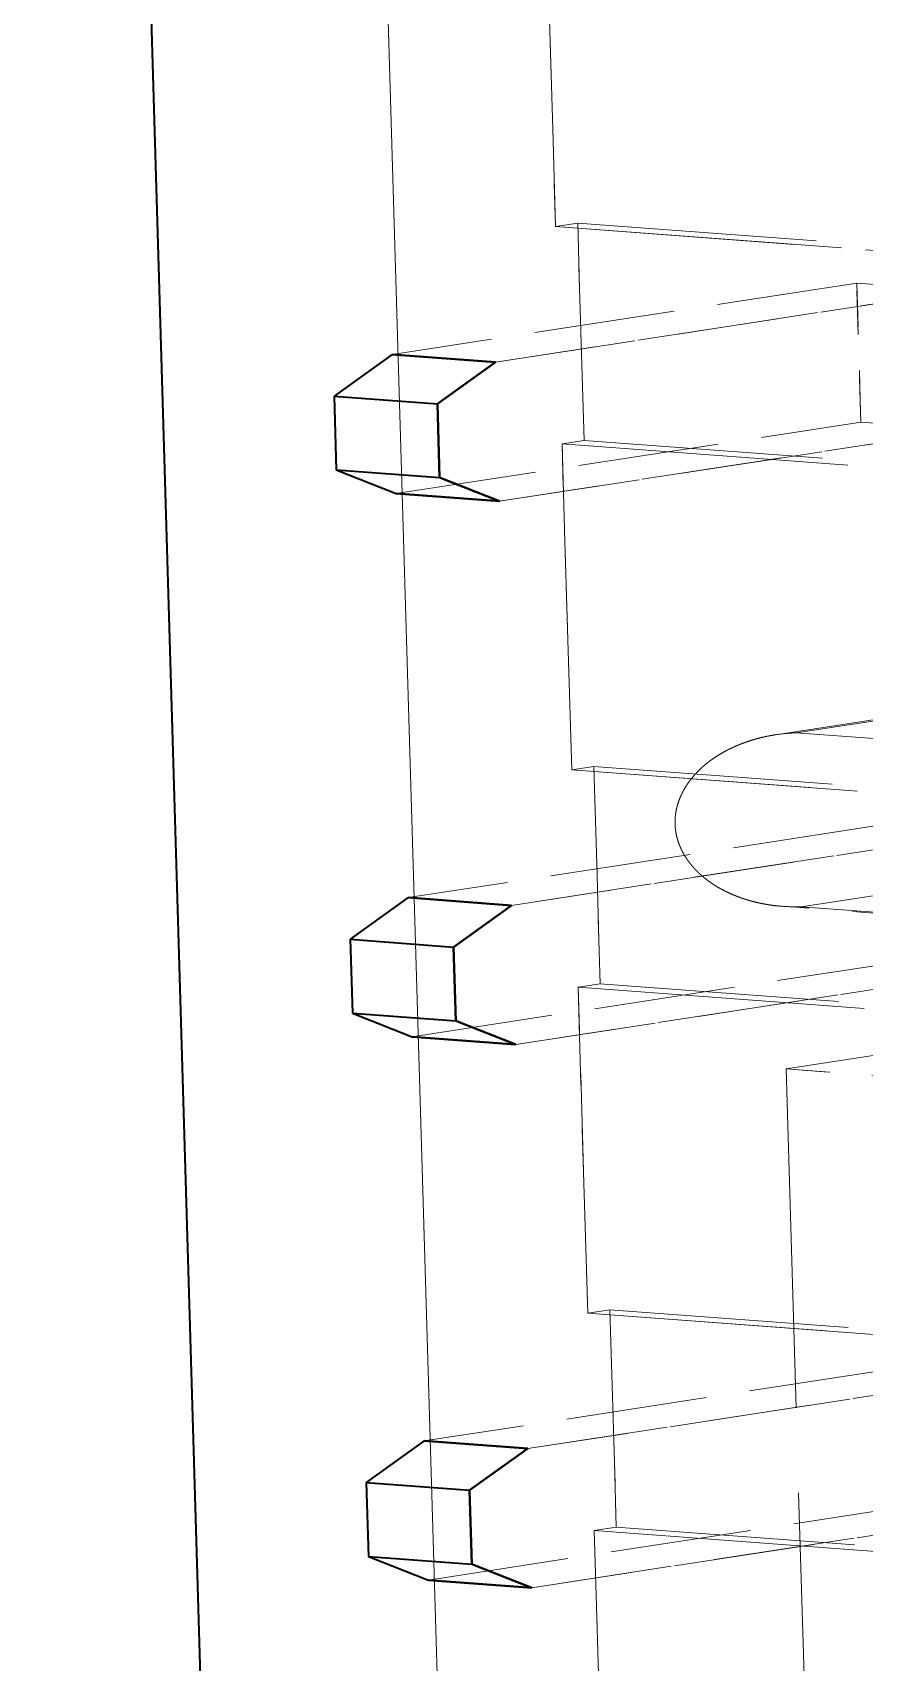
# Model space of a CAD drawing. Extents: x 23 to 417, y 3 to 294.
# Drawn here: x 325.921 to 327.821, y 146.297 to 150.021 of the extents above; entities that cross this region are included whole.
import ezdxf

# ---------------------------------------------------------------- set-up
doc = ezdxf.new("R2010")
doc.units = 0
doc.linetypes.add('DASHED', pattern=[15, 12, -3])
doc.layers.get('0').update_dxf_attribs({"lineweight": 13})

# ---------------------------------------------------------------- blocks, each defined once
blk = doc.blocks.new('BLOCK3535')
at = {"color": 7, "linetype": 'DASHED', "lineweight": 13}
blk.add_line((-51.6103, 53.8947), (-48.7142, -43.9261), dxfattribs=at)
at = {"color": 7, "lineweight": 35}
blk.add_line((-52.6886, 53.7291), (-49.7925, -44.0918), dxfattribs=at)
at = {"color": 7, "linetype": 'DASHED', "lineweight": 13, "ltscale": 0.037258}
for p, q in [((-50.2993, 34.4941), (-50.3434, 35.9837)), ((-50.3434, 35.9837), (-50.2993, 34.4941)), ((-50.2258, 32.0113), (-50.2699, 33.501)), ((-50.2699, 33.501), (-50.2258, 32.0113)), ((-50.1523, 29.5286), (-50.1964, 31.0182)), ((-50.1964, 31.0182), (-50.1523, 29.5286)), ((-50.0788, 27.0458), (-50.1229, 28.5354)), ((-50.1229, 28.5354), (-50.0788, 27.0458))]:
    blk.add_line(p, q, dxfattribs=at)
at = {"color": 7, "linetype": 'DASHED', "lineweight": 13, "ltscale": 0.002557}
for p, q in [((-50.2993, 34.4941), (-50.1982, 34.5096)), ((-50.1982, 34.5096), (-50.2993, 34.4941)), ((-50.1688, 33.5165), (-50.2699, 33.501)), ((-50.1688, 33.5165), (-50.2699, 33.501)), ((-50.2258, 32.0113), (-50.1247, 32.0268)), ((-50.1247, 32.0268), (-50.2258, 32.0113)), ((-50.0953, 31.0337), (-50.1964, 31.0182)), ((-50.0953, 31.0337), (-50.1964, 31.0182)), ((-50.1523, 29.5286), (-50.0512, 29.5441)), ((-50.0512, 29.5441), (-50.1523, 29.5286)), ((-50.0218, 28.551), (-50.1229, 28.5354)), ((-50.0218, 28.551), (-50.1229, 28.5354))]:
    blk.add_line(p, q, dxfattribs=at)
at = {"color": 7, "linetype": 'DASHED', "lineweight": 13, "ltscale": 0.109185}
for p, q in [((-45.944, 34.1698), (-50.2993, 34.4941)), ((-50.2993, 34.4941), (-45.944, 34.1698)), ((-45.8429, 34.1853), (-50.1982, 34.5096)), ((-45.8429, 34.1853), (-50.1982, 34.5096)), ((-50.2699, 33.501), (-45.9146, 33.1766)), ((-50.2699, 33.501), (-45.9146, 33.1766)), ((-45.8135, 33.1922), (-50.1688, 33.5165)), ((-45.8135, 33.1922), (-50.1688, 33.5165)), ((-45.8705, 31.687), (-50.2258, 32.0113)), ((-50.2258, 32.0113), (-45.8705, 31.687)), ((-45.7694, 31.7025), (-50.1247, 32.0268)), ((-45.7694, 31.7025), (-50.1247, 32.0268)), ((-50.1964, 31.0182), (-45.8411, 30.6939)), ((-50.1964, 31.0182), (-45.8411, 30.6939)), ((-45.74, 30.7094), (-50.0953, 31.0337)), ((-45.74, 30.7094), (-50.0953, 31.0337)), ((-45.797, 29.2042), (-50.1523, 29.5286)), ((-50.1523, 29.5286), (-45.797, 29.2042)), ((-45.6959, 29.2198), (-50.0512, 29.5441)), ((-45.6959, 29.2198), (-50.0512, 29.5441)), ((-50.1229, 28.5354), (-45.7676, 28.2111)), ((-50.1229, 28.5354), (-45.7676, 28.2111)), ((-45.6665, 28.2267), (-50.0218, 28.551)), ((-45.6665, 28.2267), (-50.0218, 28.551))]:
    blk.add_line(p, q, dxfattribs=at)
at = {"color": 7, "linetype": 'DASHED', "lineweight": 13, "ltscale": 0.024839}
for p, q in [((-50.1982, 34.5096), (-50.1688, 33.5165)), ((-50.1688, 33.5165), (-50.1982, 34.5096)), ((-50.1247, 32.0268), (-50.0953, 31.0337)), ((-50.0953, 31.0337), (-50.1247, 32.0268)), ((-50.0512, 29.5441), (-50.0218, 28.551)), ((-50.0218, 28.551), (-50.0512, 29.5441))]:
    blk.add_line(p, q, dxfattribs=at)
at = {"color": 7, "linetype": 'DASHED', "lineweight": 13, "ltscale": 0.053696}
for p, q in [((-48.9233, 34.2363), (-51.0462, 33.9102)), ((-48.9233, 34.2363), (-51.0462, 33.9102)), ((-50.5737, 33.875), (-48.4508, 34.2011)), ((-48.4508, 34.2011), (-50.5737, 33.875)), ((-51.0274, 33.2746), (-48.9044, 33.6007)), ((-51.0274, 33.2746), (-48.9044, 33.6007)), ((-48.432, 33.5655), (-50.5549, 33.2394)), ((-50.5549, 33.2394), (-48.432, 33.5655)), ((-48.8497, 31.7535), (-50.9727, 31.4274)), ((-48.8497, 31.7535), (-50.9727, 31.4274)), ((-50.5002, 31.3922), (-48.3773, 31.7184)), ((-48.3773, 31.7184), (-50.5002, 31.3922)), ((-50.9539, 30.7918), (-48.8309, 31.118)), ((-50.9539, 30.7918), (-48.8309, 31.118)), ((-48.3585, 31.0828), (-50.4814, 30.7566)), ((-50.4814, 30.7566), (-48.3585, 31.0828)), ((-48.7762, 29.2708), (-50.8992, 28.9446)), ((-48.7762, 29.2708), (-50.8992, 28.9446)), ((-50.4267, 28.9095), (-48.3038, 29.2356)), ((-48.3038, 29.2356), (-50.4267, 28.9095)), ((-50.8804, 28.309), (-48.7574, 28.6352)), ((-50.8804, 28.309), (-48.7574, 28.6352)), ((-48.285, 28.6), (-50.4079, 28.2739)), ((-50.4079, 28.2739), (-48.285, 28.6))]:
    blk.add_line(p, q, dxfattribs=at)
at = {"color": 7, "linetype": 'DASHED', "lineweight": 13, "ltscale": 0.011844}
for p, q in [((-48.9233, 34.2363), (-48.4508, 34.2011)), ((-48.9233, 34.2363), (-48.4508, 34.2011)), ((-48.9044, 33.6007), (-48.432, 33.5655)), ((-48.9044, 33.6007), (-48.432, 33.5655))]:
    blk.add_line(p, q, dxfattribs=at)
at = {"color": 7, "linetype": 'DASHED', "lineweight": 13, "ltscale": 0.015897}
for p, q in [((-48.9044, 33.6007), (-48.9233, 34.2363)), ((-48.9233, 34.2363), (-48.9044, 33.6007))]:
    blk.add_line(p, q, dxfattribs=at)
at = {"color": 7, "lineweight": 35, "ltscale": 0.008161}
for p, q in [((-51.0462, 33.9102), (-51.3113, 33.7198)), ((-51.0462, 33.9102), (-51.3113, 33.7198)), ((-50.8389, 33.6846), (-50.5737, 33.875)), ((-50.5737, 33.875), (-50.8389, 33.6846)), ((-50.9727, 31.4274), (-51.2378, 31.237)), ((-50.9727, 31.4274), (-51.2378, 31.237)), ((-50.7654, 31.2018), (-50.5002, 31.3922)), ((-50.5002, 31.3922), (-50.7654, 31.2018)), ((-50.8992, 28.9446), (-51.1643, 28.7543)), ((-50.8992, 28.9446), (-51.1643, 28.7543)), ((-50.6919, 28.7191), (-50.4267, 28.9095)), ((-50.4267, 28.9095), (-50.6919, 28.7191))]:
    blk.add_line(p, q, dxfattribs=at)
at = {"color": 7, "lineweight": 35, "ltscale": 0.011844}
for p, q in [((-50.5737, 33.875), (-51.0462, 33.9102)), ((-51.0462, 33.9102), (-50.5737, 33.875)), ((-51.3113, 33.7198), (-50.8389, 33.6846)), ((-51.3113, 33.7198), (-50.8389, 33.6846)), ((-51.3013, 33.3821), (-50.8289, 33.3469)), ((-51.3013, 33.3821), (-50.8289, 33.3469)), ((-50.5549, 33.2394), (-51.0274, 33.2746)), ((-51.0274, 33.2746), (-50.5549, 33.2394)), ((-50.5002, 31.3922), (-50.9727, 31.4274)), ((-50.9727, 31.4274), (-50.5002, 31.3922)), ((-51.2378, 31.237), (-50.7654, 31.2018)), ((-51.2378, 31.237), (-50.7654, 31.2018)), ((-51.2278, 30.8994), (-50.7554, 30.8642)), ((-51.2278, 30.8994), (-50.7554, 30.8642)), ((-50.4814, 30.7566), (-50.9539, 30.7918)), ((-50.9539, 30.7918), (-50.4814, 30.7566)), ((-50.4267, 28.9095), (-50.8992, 28.9446)), ((-50.8992, 28.9446), (-50.4267, 28.9095)), ((-51.1643, 28.7543), (-50.6919, 28.7191)), ((-51.1643, 28.7543), (-50.6919, 28.7191)), ((-51.1543, 28.4166), (-50.6819, 28.3814)), ((-51.1543, 28.4166), (-50.6819, 28.3814)), ((-50.4079, 28.2739), (-50.8804, 28.309)), ((-50.8804, 28.309), (-50.4079, 28.2739))]:
    blk.add_line(p, q, dxfattribs=at)
at = {"color": 7, "lineweight": 35, "ltscale": 0.008445}
for p, q in [((-51.3113, 33.7198), (-51.3013, 33.3821)), ((-51.3113, 33.7198), (-51.3013, 33.3821)), ((-50.8289, 33.3469), (-50.8389, 33.6846)), ((-50.8389, 33.6846), (-50.8289, 33.3469)), ((-51.2378, 31.237), (-51.2278, 30.8994)), ((-51.2378, 31.237), (-51.2278, 30.8994)), ((-50.7554, 30.8642), (-50.7654, 31.2018)), ((-50.7654, 31.2018), (-50.7554, 30.8642)), ((-51.1643, 28.7543), (-51.1543, 28.4166)), ((-51.1643, 28.7543), (-51.1543, 28.4166)), ((-50.6819, 28.3814), (-50.6919, 28.7191)), ((-50.6919, 28.7191), (-50.6819, 28.3814))]:
    blk.add_line(p, q, dxfattribs=at)
at = {"color": 7, "lineweight": 35, "ltscale": 0.007359}
for p, q in [((-51.3013, 33.3821), (-51.0274, 33.2746)), ((-51.3013, 33.3821), (-51.0274, 33.2746)), ((-50.5549, 33.2394), (-50.8289, 33.3469)), ((-50.8289, 33.3469), (-50.5549, 33.2394)), ((-51.2278, 30.8994), (-50.9539, 30.7918)), ((-51.2278, 30.8994), (-50.9539, 30.7918)), ((-50.4814, 30.7566), (-50.7554, 30.8642)), ((-50.7554, 30.8642), (-50.4814, 30.7566)), ((-51.1543, 28.4166), (-50.8804, 28.309)), ((-51.1543, 28.4166), (-50.8804, 28.309)), ((-50.4079, 28.2739), (-50.6819, 28.3814)), ((-50.6819, 28.3814), (-50.4079, 28.2739))]:
    blk.add_line(p, q, dxfattribs=at)
at = {"color": 7, "linetype": 'DASHED', "lineweight": 13, "ltscale": 0.105714}
blk.add_line((-45.1144, 32.8139), (-49.2939, 32.1718), dxfattribs=at)
blk.add_line((-45.1144, 32.8139), (-49.2939, 32.1718), dxfattribs=at)
at = {"color": 7, "linetype": 'DASHED', "lineweight": 13, "ltscale": 0.106742}
for p, q in [((-44.98, 32.8289), (-49.2002, 32.1806)), ((-49.2002, 32.1806), (-44.98, 32.8289)), ((-44.9565, 32.0344), (-49.1766, 31.3861)), ((-49.1766, 31.3861), (-44.9565, 32.0344))]:
    blk.add_line(p, q, dxfattribs=at)
at = {"color": 7, "linetype": 'DASHED', "lineweight": 13, "ltscale": 0.03146}
for p, q in [((-49.2002, 32.1806), (-47.9452, 32.0871)), ((-49.2002, 32.1806), (-47.9452, 32.0871)), ((-49.1766, 31.3861), (-47.9217, 31.2926)), ((-49.1766, 31.3861), (-47.9217, 31.2926))]:
    blk.add_line(p, q, dxfattribs=at)
at = {"color": 7, "linetype": 'DASHED', "lineweight": 13, "ltscale": 0.032599}
blk.add_line((-47.9631, 31.291), (-49.2635, 31.3878), dxfattribs=at)
at = {"color": 7, "linetype": 'DASHED', "lineweight": 13, "ltscale": 0.032598}
blk.add_line((-47.9632, 31.291), (-49.2635, 31.3878), dxfattribs=at)
at = {"color": 7, "linetype": 'DASHED', "lineweight": 13, "ltscale": 0.122733}
for p, q in [((-44.3938, 31.3901), (-49.2462, 30.6447)), ((-49.2462, 30.6447), (-44.3938, 31.3901))]:
    blk.add_line(p, q, dxfattribs=at)
at = {"color": 7, "linetype": 'DASHED', "lineweight": 13, "ltscale": 0.014805}
for p, q in [((-49.2462, 30.6447), (-48.6557, 30.6007)), ((-48.6557, 30.6007), (-49.2462, 30.6447))]:
    blk.add_line(p, q, dxfattribs=at)
at = {"color": 7, "linetype": 'DASHED', "lineweight": 13, "ltscale": 0.12916}
blk.add_line((-49.2462, 30.6447), (-49.0933, 25.4805), dxfattribs=at)
blk.add_line((-49.2462, 30.6447), (-49.0933, 25.4805), dxfattribs=at)
at = {"color": 7, "linetype": 'DASHED', "lineweight": 13}
for centre, radius, start, end in [((-49.1732, 31.3819), 0.7991, 91.93662, 98.69004), ((-49.1732, 31.3819), 0.7991, 91.93661, 98.69093), ((-49.2042, 32.1884), 0.8027, 265.76074, 271.96429), ((-49.2042, 32.1884), 0.8027, 265.76074, 271.96429)]:
    blk.add_arc(centre, radius, start, end, dxfattribs=at)
for points, knots in [([(-49.2635, 31.3878), (-49.3188, 31.3919), (-49.3745, 31.401), (-49.4298, 31.4155), (-49.5096, 31.4455), (-49.5813, 31.4885), (-49.6043, 31.5045), (-49.6476, 31.5396), (-49.6841, 31.5807), (-49.7005, 31.6027), (-49.7322, 31.6553), (-49.75, 31.7122), (-49.7552, 31.7453), (-49.7556, 31.8201), (-49.7317, 31.8924), (-49.7115, 31.9306), (-49.6392, 32.0295), (-49.5323, 32.1018), (-49.4542, 32.1367), (-49.374, 32.1596), (-49.2939, 32.1719)], [0, 0, 0, 0, 0, 0, 0.473703, 0.473703, 0.473703, 0.711837, 0.711837, 0.711837, 0.949249, 0.949249, 0.949249, 1.256484, 1.256484, 1.256484, 1.640594, 1.640594, 1.640594, 2.330835, 2.330835, 2.330835, 2.330835, 2.330835, 2.330835]), ([(-49.2635, 31.3878), (-49.3188, 31.3919), (-49.3745, 31.401), (-49.4298, 31.4155), (-49.5096, 31.4455), (-49.5813, 31.4885), (-49.6043, 31.5045), (-49.6476, 31.5396), (-49.6841, 31.5807), (-49.7005, 31.6027), (-49.7322, 31.6553), (-49.75, 31.7122), (-49.7552, 31.7453), (-49.7556, 31.8201), (-49.7317, 31.8924), (-49.7115, 31.9305), (-49.6392, 32.0295), (-49.5323, 32.1018), (-49.4542, 32.1367), (-49.374, 32.1596), (-49.2939, 32.1719)], [0, 0, 0, 0, 0, 0, 0.473699, 0.473699, 0.473699, 0.71183, 0.71183, 0.71183, 0.949241, 0.949241, 0.949241, 1.256473, 1.256473, 1.256473, 1.640579, 1.640579, 1.640579, 2.330814, 2.330814, 2.330814, 2.330814, 2.330814, 2.330814])]:
    blk.add_open_spline(points, degree=5, knots=knots, dxfattribs=at)

msp = doc.modelspace()

# ---------------------------------------------------------------- block references
at = {"lineweight": 0, "xscale": 0.5, "yscale": 0.5, "zscale": 0.5}
msp.add_blockref('BLOCK3535', (352.2652, 132.3303), dxfattribs=at)

doc.saveas('drawing.dxf')
